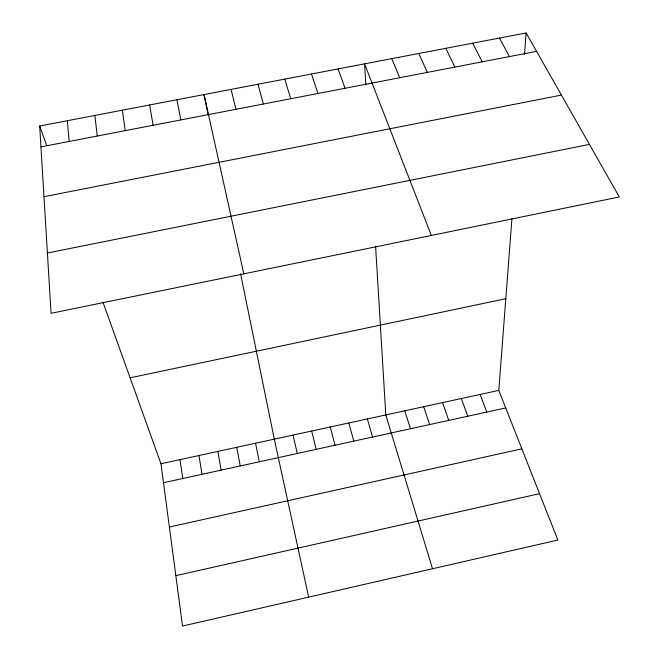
<?xml version="1.0" encoding="UTF-8"?>
<svg xmlns="http://www.w3.org/2000/svg" width="659" height="659" viewBox="0 0 659 659"><rect width="100%" height="100%" fill="white"/><g stroke="black" fill="none" stroke-linecap="round" stroke-linejoin="round"><path stroke-width="0.99" d="M102.895 302.02L160.977 463.763L182.527 626.05L557.844 540.042L498.797 390.4L511.961 218.277M524.49 54.483L526.137 32.95L39.688 126.001L51.081 313.313L619.312 196.959L526.137 32.95M175.838 575.661L539.54 493.665M169.379 527.027L521.854 448.837M163.498 482.726L505.717 407.929M160.977 463.763L498.797 390.4M130.111 377.805L505.807 298.708M47.415 253.015L589.443 144.387M43.988 196.687L561.435 95.077M40.957 146.891L536.583 51.344M499.473 38.049L509.44 56.575M472.701 43.173L482.174 61.831M445.83 48.313L454.809 67.111M418.844 53.47L427.329 72.408M391.759 58.651L399.741 77.729M431.348 235.452L364.567 63.857L365.844 85.069M480.09 394.461L486.77 412.073M461.333 398.53L467.775 416.224M338.067 68.923L345.044 88.273M39.688 126.001L46.756 145.688M442.527 402.616L448.73 420.384M423.671 406.71L429.627 424.561M311.46 74.014L317.943 93.496M404.758 410.821L410.475 428.745M284.762 79.121L290.743 98.743M432.526 568.758L385.787 414.939L375.589 246.194M367.335 418.943L372.566 437.032M257.949 84.245L263.427 104.007M348.825 422.963L353.817 441.126M330.266 426.999L335.019 445.237M231.037 89.393L236.004 109.295M311.666 431.035L316.172 449.356M293.008 435.088L297.267 453.491M243.822 273.847L204.026 94.566L208.285 115.457M308.659 597.145L274.301 439.149L240.584 273.831M255.544 443.227L259.308 461.786M176.9 99.748L180.83 119.93M236.729 447.313L240.255 465.954M217.874 451.407L221.144 470.131M149.675 104.962L153.077 125.276M198.96 455.509L201.983 474.315M179.998 459.628L182.765 478.516M122.335 110.185L125.218 130.647M94.896 115.44L97.244 136.042M67.342 120.704L69.154 141.454"/></g></svg>
